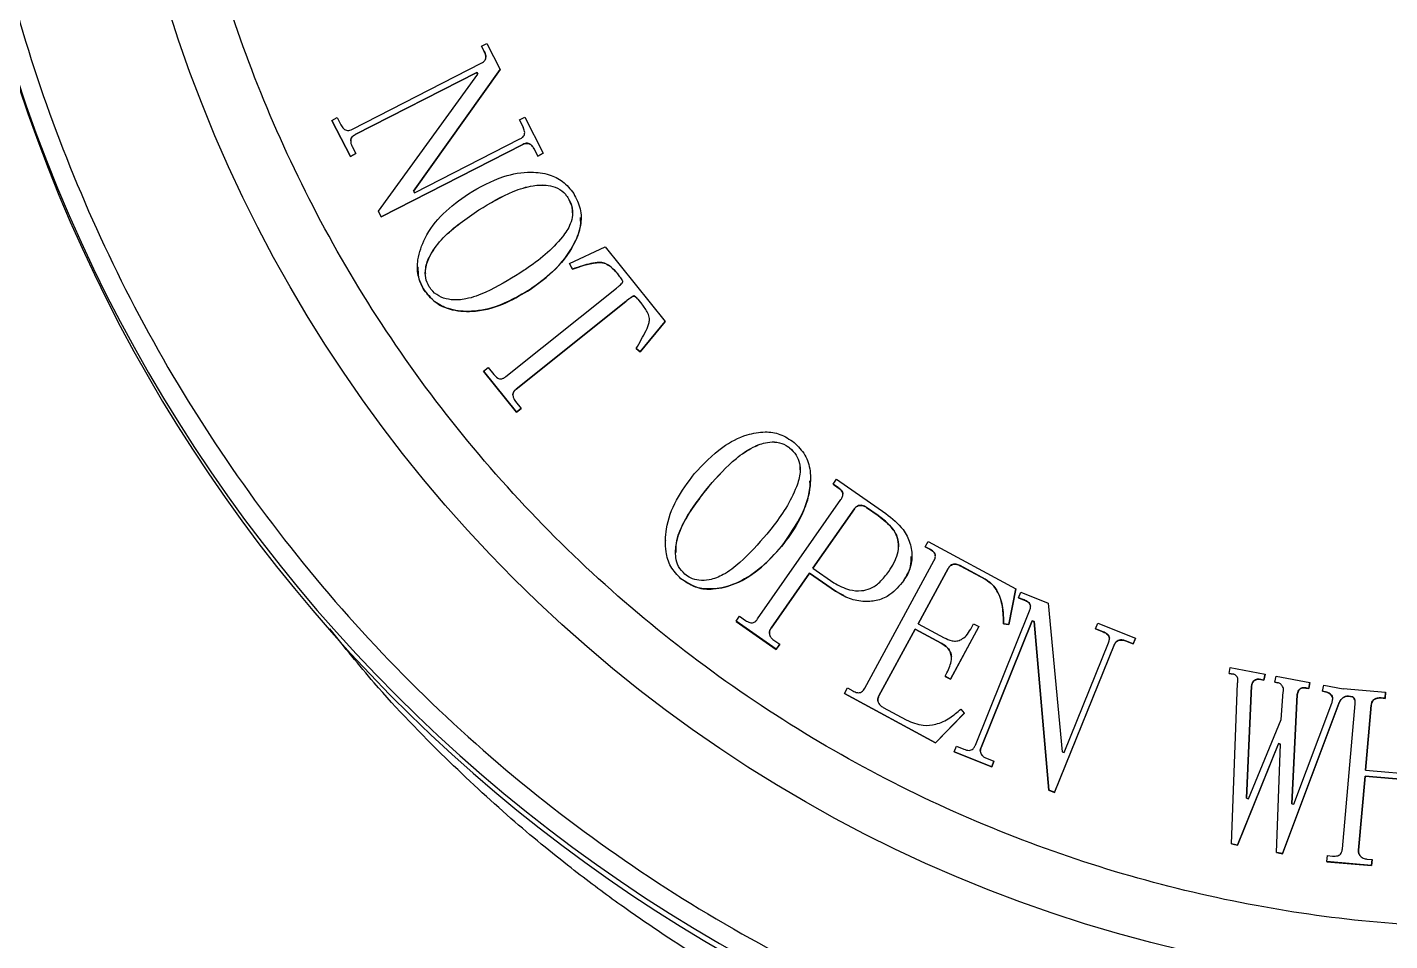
# Model space of a CAD drawing. Header units: millimetres. Extents: x 2016 to 4452, y 736 to 2459.
# Drawn here: x 3572.5 to 3642.4, y 2154.4 to 2201.3 of the extents above; entities that cross this region are included whole.
import ezdxf

# ---------------------------------------------------------------- set-up
doc = ezdxf.new("R2010")
doc.units = ezdxf.units.MM

msp = doc.modelspace()

# ---------------------------------------------------------------- linework, layer by layer
at = {"color": 7, "linetype": 'Continuous', "lineweight": 25}
for p, q in [((3595.786, 2200.286), (3596.063, 2200.428)), ((3596.063, 2200.428), (3596.749, 2199.088)), ((3595.928, 2200.008), (3595.786, 2200.286)), ((3595.786, 2200.286), (3595.786, 2200.284)), ((3595.786, 2200.284), (3595.928, 2200.006)), ((3595.928, 2200.008), (3595.928, 2200.006)), ((3589.159, 2196.021), (3595.77, 2199.404)), ((3596.749, 2199.088), (3592.301, 2192.844)), ((3592.302, 2192.843), (3596.749, 2199.085)), ((3596.749, 2199.088), (3596.749, 2199.085)), ((3595.543, 2198.937), (3589.302, 2195.743)), ((3589.302, 2195.741), (3595.543, 2198.935)), ((3590.5, 2191.806), (3595.591, 2198.845)), ((3595.591, 2198.845), (3595.543, 2198.937)), ((3595.543, 2198.937), (3595.543, 2198.935)), ((3595.543, 2198.935), (3595.59, 2198.844)), ((3588.111, 2196.475), (3588.388, 2196.618)), ((3589.057, 2194.626), (3588.111, 2196.475)), ((3588.111, 2196.475), (3588.111, 2196.473)), ((3588.111, 2196.473), (3589.057, 2194.624)), ((3588.388, 2196.618), (3588.577, 2196.248)), ((3597.726, 2196.495), (3598.003, 2196.637)), ((3597.914, 2196.125), (3597.726, 2196.495)), ((3597.726, 2196.495), (3597.726, 2196.493)), ((3597.726, 2196.493), (3597.914, 2196.123)), ((3598.003, 2196.637), (3598.949, 2194.788)), ((3589.302, 2195.743), (3589.302, 2195.741)), ((3592.349, 2192.752), (3597.758, 2195.52)), ((3597.914, 2196.125), (3597.914, 2196.123)), ((3589.334, 2194.769), (3589.057, 2194.626)), ((3589.057, 2194.624), (3589.334, 2194.767)), ((3589.145, 2195.139), (3589.334, 2194.769)), ((3589.334, 2194.769), (3589.334, 2194.767)), ((3597.901, 2195.243), (3590.642, 2191.529)), ((3590.642, 2191.526), (3597.901, 2195.24)), ((3597.901, 2195.243), (3597.901, 2195.24)), ((3598.671, 2194.645), (3598.483, 2195.015)), ((3598.483, 2195.015), (3598.483, 2195.013)), ((3598.483, 2195.013), (3598.671, 2194.643)), ((3598.949, 2194.788), (3598.671, 2194.645)), ((3598.671, 2194.643), (3598.949, 2194.786)), ((3598.949, 2194.788), (3598.949, 2194.786)), ((3589.057, 2194.626), (3589.057, 2194.624)), ((3598.671, 2194.645), (3598.671, 2194.643)), ((3592.301, 2192.844), (3592.349, 2192.752)), ((3590.642, 2191.529), (3590.5, 2191.806)), ((3590.5, 2191.806), (3590.5, 2191.804)), ((3590.5, 2191.804), (3590.642, 2191.526)), ((3590.642, 2191.529), (3590.642, 2191.526)), ((3600.893, 2191.49), (3600.893, 2191.493)), ((3600.298, 2189.12), (3602.126, 2189.987)), ((3602.126, 2189.987), (3605.204, 2186.144)), ((3592.5, 2188.948), (3592.5, 2188.946)), ((3600.452, 2188.845), (3600.298, 2189.12)), ((3600.298, 2189.12), (3600.298, 2189.118)), ((3600.298, 2189.118), (3600.452, 2188.843)), ((3600.452, 2188.845), (3600.452, 2188.843)), ((3602.815, 2188.546), (3602.815, 2188.544)), ((3597.038, 2183.322), (3602.702, 2187.859)), ((3603.181, 2187.179), (3597.558, 2182.675)), ((3597.558, 2182.673), (3603.181, 2187.177)), ((3603.181, 2187.179), (3603.181, 2187.177)), ((3604.014, 2187.05), (3604.014, 2187.048)), ((3605.204, 2186.144), (3603.927, 2184.59)), ((3603.927, 2184.588), (3605.204, 2186.142)), ((3605.204, 2186.144), (3605.204, 2186.142)), ((3603.927, 2184.59), (3603.725, 2184.759)), ((3603.725, 2184.759), (3603.725, 2184.757)), ((3603.725, 2184.757), (3603.927, 2184.588)), ((3603.927, 2184.59), (3603.927, 2184.588)), ((3595.888, 2183.596), (3596.131, 2183.79)), ((3597.574, 2181.492), (3595.888, 2183.596)), ((3595.888, 2183.596), (3595.888, 2183.594)), ((3595.888, 2183.594), (3597.574, 2181.49)), ((3596.131, 2183.79), (3596.424, 2183.426)), ((3597.558, 2182.675), (3597.558, 2182.673)), ((3597.525, 2182.051), (3597.816, 2181.687)), ((3597.816, 2181.687), (3597.574, 2181.492)), ((3597.574, 2181.49), (3597.816, 2181.685)), ((3597.574, 2181.492), (3597.574, 2181.49)), ((3597.816, 2181.687), (3597.816, 2181.685)), ((3613.822, 2177.803), (3614.001, 2178.061)), ((3614.001, 2178.061), (3616.53, 2176.296)), ((3612.659, 2177.969), (3612.659, 2177.971)), ((3614.078, 2177.623), (3613.822, 2177.803)), ((3613.822, 2177.803), (3613.822, 2177.8)), ((3613.822, 2177.8), (3614.078, 2177.621)), ((3614.078, 2177.623), (3614.078, 2177.621)), ((3609.952, 2170.883), (3614.227, 2177.011)), ((3616.136, 2176.188), (3615.536, 2176.606)), ((3615.536, 2176.604), (3615.536, 2176.606)), ((3615.536, 2176.604), (3616.136, 2176.186)), ((3614.912, 2176.533), (3612.789, 2173.491)), ((3612.79, 2173.491), (3614.912, 2176.531)), ((3614.912, 2176.531), (3614.912, 2176.533)), ((3616.136, 2176.186), (3616.136, 2176.188)), ((3605.218, 2174.92), (3605.218, 2174.917)), ((3618.553, 2174.588), (3618.703, 2174.861)), ((3618.782, 2174.462), (3618.553, 2174.588)), ((3618.553, 2174.588), (3618.553, 2174.585)), ((3618.553, 2174.585), (3618.782, 2174.46)), ((3618.703, 2174.861), (3623.188, 2172.426)), ((3615.444, 2167.331), (3618.996, 2173.873)), ((3617.862, 2174.093), (3617.862, 2174.095)), ((3618.782, 2174.462), (3618.782, 2174.46)), ((3612.61, 2173.233), (3610.638, 2170.405)), ((3610.638, 2170.403), (3612.61, 2173.231)), ((3613.938, 2172.307), (3612.61, 2173.233)), ((3612.61, 2173.233), (3612.61, 2173.231)), ((3612.61, 2173.231), (3613.938, 2172.305)), ((3612.789, 2173.491), (3613.861, 2172.744)), ((3619.728, 2173.476), (3618.189, 2170.638)), ((3618.19, 2170.638), (3619.728, 2173.474)), ((3619.728, 2173.476), (3619.728, 2173.474)), ((3621.618, 2172.923), (3620.337, 2173.619)), ((3620.337, 2173.619), (3620.337, 2173.616)), ((3620.337, 2173.616), (3621.618, 2172.921)), ((3621.618, 2172.923), (3621.618, 2172.921)), ((3623.188, 2172.426), (3622.845, 2170.598)), ((3622.845, 2170.596), (3623.188, 2172.424)), ((3623.188, 2172.426), (3623.188, 2172.424)), ((3613.938, 2172.307), (3613.938, 2172.305)), ((3613.938, 2172.305), (3614.358, 2172.105)), ((3623.338, 2171.975), (3623.456, 2172.264)), ((3623.627, 2171.857), (3623.338, 2171.975)), ((3623.338, 2171.975), (3623.338, 2171.973)), ((3623.338, 2171.973), (3623.627, 2171.855)), ((3623.456, 2172.264), (3624.852, 2171.699)), ((3623.627, 2171.857), (3623.627, 2171.855)), ((3624.852, 2171.699), (3625.577, 2164.067)), ((3608.846, 2170.762), (3609.027, 2171.02)), ((3609.027, 2171.02), (3609.326, 2170.81)), ((3621.123, 2164.41), (3623.905, 2171.297)), ((3610.904, 2169.325), (3608.846, 2170.762)), ((3608.846, 2170.762), (3608.846, 2170.76)), ((3608.846, 2170.76), (3610.904, 2169.323)), ((3610.638, 2170.405), (3610.638, 2170.403)), ((3618.039, 2170.365), (3616.176, 2166.934)), ((3616.176, 2166.932), (3618.039, 2170.363)), ((3619.364, 2169.644), (3618.039, 2170.365)), ((3618.039, 2170.365), (3618.039, 2170.363)), ((3618.039, 2170.363), (3619.364, 2169.642)), ((3618.189, 2170.638), (3619.514, 2169.918)), ((3621.304, 2170.488), (3619.838, 2167.789)), ((3619.838, 2167.787), (3621.304, 2170.486)), ((3620.88, 2170.361), (3621.03, 2170.637)), ((3621.03, 2170.637), (3621.304, 2170.488)), ((3621.304, 2170.488), (3621.304, 2170.486)), ((3624.038, 2170.794), (3621.412, 2164.293)), ((3621.412, 2164.29), (3624.038, 2170.792)), ((3622.845, 2170.598), (3622.566, 2170.631)), ((3622.566, 2170.631), (3622.566, 2170.629)), ((3622.566, 2170.629), (3622.845, 2170.596)), ((3622.845, 2170.598), (3622.845, 2170.596)), ((3624.134, 2170.755), (3624.038, 2170.794)), ((3624.038, 2170.794), (3624.038, 2170.792)), ((3624.038, 2170.792), (3624.134, 2170.753)), ((3624.895, 2162.102), (3624.134, 2170.755)), ((3624.134, 2170.755), (3624.134, 2170.753)), ((3624.134, 2170.753), (3624.895, 2162.1)), ((3627.287, 2170.378), (3627.405, 2170.667)), ((3627.673, 2170.224), (3627.287, 2170.378)), ((3627.287, 2170.378), (3627.287, 2170.376)), ((3627.287, 2170.376), (3627.673, 2170.222)), ((3627.405, 2170.667), (3629.331, 2169.889)), ((3610.784, 2169.793), (3611.085, 2169.583)), ((3619.364, 2169.644), (3619.364, 2169.642)), ((3625.673, 2164.029), (3627.95, 2169.663)), ((3627.673, 2170.224), (3627.673, 2170.222)), ((3629.214, 2169.6), (3628.828, 2169.756)), ((3628.828, 2169.756), (3628.828, 2169.754)), ((3628.828, 2169.754), (3629.214, 2169.598)), ((3629.331, 2169.889), (3629.214, 2169.6)), ((3629.214, 2169.598), (3629.331, 2169.886)), ((3629.214, 2169.6), (3629.214, 2169.598)), ((3629.331, 2169.889), (3629.331, 2169.886)), ((3611.085, 2169.583), (3610.904, 2169.325)), ((3610.904, 2169.323), (3611.085, 2169.581)), ((3610.904, 2169.325), (3610.904, 2169.323)), ((3611.085, 2169.583), (3611.085, 2169.581)), ((3628.239, 2169.546), (3625.184, 2161.985)), ((3625.184, 2161.983), (3628.239, 2169.544)), ((3628.239, 2169.546), (3628.239, 2169.544)), ((3634.138, 2168.09), (3634.197, 2168.396)), ((3634.197, 2168.396), (3635.985, 2168.055)), ((3619.564, 2167.938), (3619.665, 2168.121)), ((3619.838, 2167.789), (3619.564, 2167.938)), ((3619.564, 2167.938), (3619.564, 2167.936)), ((3619.564, 2167.936), (3619.838, 2167.787)), ((3619.838, 2167.789), (3619.838, 2167.787)), ((3634.342, 2168.051), (3634.138, 2168.09)), ((3634.138, 2168.09), (3634.138, 2168.088)), ((3634.138, 2168.088), (3634.342, 2168.049)), ((3634.267, 2159.334), (3634.571, 2167.583)), ((3634.342, 2168.051), (3634.342, 2168.049)), ((3635.925, 2167.749), (3635.771, 2167.778)), ((3635.771, 2167.778), (3635.771, 2167.776)), ((3635.771, 2167.776), (3635.925, 2167.747)), ((3635.985, 2168.055), (3635.925, 2167.749)), ((3635.925, 2167.747), (3635.985, 2168.053)), ((3635.925, 2167.749), (3635.925, 2167.747)), ((3635.985, 2168.055), (3635.985, 2168.053)), ((3636.486, 2167.641), (3636.546, 2167.947)), ((3636.64, 2167.612), (3636.486, 2167.641)), ((3636.486, 2167.641), (3636.486, 2167.639)), ((3636.486, 2167.639), (3636.64, 2167.61)), ((3636.546, 2167.947), (3638.281, 2167.616)), ((3636.64, 2167.612), (3636.64, 2167.61)), ((3638.281, 2167.616), (3638.222, 2167.31)), ((3638.222, 2167.307), (3638.281, 2167.614)), ((3638.281, 2167.616), (3638.281, 2167.614)), ((3614.41, 2167.063), (3614.558, 2167.339)), ((3619.077, 2164.528), (3614.41, 2167.063)), ((3614.41, 2167.063), (3614.41, 2167.061)), ((3614.41, 2167.061), (3619.077, 2164.526)), ((3614.558, 2167.339), (3614.833, 2167.188)), ((3616.176, 2166.934), (3616.176, 2166.932)), ((3635.286, 2167.448), (3635.032, 2161.677)), ((3635.032, 2161.677), (3635.286, 2167.446)), ((3635.286, 2167.448), (3635.286, 2167.446)), ((3636.81, 2165.728), (3636.919, 2167.136)), ((3637.634, 2166.999), (3637.359, 2161.39)), ((3637.359, 2161.39), (3637.634, 2166.997)), ((3637.634, 2166.999), (3637.634, 2166.997)), ((3638.222, 2167.31), (3638.069, 2167.34)), ((3638.069, 2167.34), (3638.069, 2167.338)), ((3638.069, 2167.338), (3638.222, 2167.307)), ((3638.222, 2167.31), (3638.222, 2167.307)), ((3638.936, 2167.175), (3638.996, 2167.481)), ((3639.09, 2167.144), (3638.936, 2167.175)), ((3638.936, 2167.175), (3638.936, 2167.173)), ((3638.936, 2167.173), (3639.09, 2167.142)), ((3638.996, 2167.481), (3639.982, 2167.293)), ((3639.09, 2167.144), (3639.09, 2167.142)), ((3639.982, 2167.293), (3639.984, 2167.313)), ((3639.984, 2167.313), (3642.168, 2167.123)), ((3640.468, 2166.882), (3640.264, 2166.92)), ((3640.264, 2166.92), (3640.264, 2166.918)), ((3640.264, 2166.918), (3640.468, 2166.88)), ((3640.47, 2166.893), (3640.468, 2166.882)), ((3640.468, 2166.88), (3640.47, 2166.891)), ((3640.468, 2166.88), (3640.468, 2166.882)), ((3640.47, 2166.893), (3640.47, 2166.891)), ((3642.141, 2166.811), (3641.933, 2166.828)), ((3641.933, 2166.828), (3641.933, 2166.826)), ((3641.933, 2166.826), (3642.141, 2166.808)), ((3642.168, 2167.123), (3642.141, 2166.811)), ((3642.141, 2166.808), (3642.168, 2167.12)), ((3642.141, 2166.811), (3642.141, 2166.808)), ((3642.168, 2167.123), (3642.168, 2167.12)), ((3616.388, 2166.345), (3617.578, 2165.697)), ((3620.368, 2166.256), (3620.547, 2166.04)), ((3639.768, 2166.539), (3636.871, 2158.837)), ((3636.871, 2158.835), (3639.768, 2166.537)), ((3637.461, 2161.371), (3639.402, 2166.556)), ((3639.768, 2166.539), (3639.768, 2166.537)), ((3639.947, 2159.088), (3640.596, 2166.525)), ((3641.429, 2166.454), (3641.138, 2163.125)), ((3641.138, 2163.125), (3641.429, 2166.452)), ((3641.429, 2166.454), (3641.429, 2166.452)), ((3620.547, 2166.04), (3619.077, 2164.528)), ((3619.077, 2164.526), (3620.547, 2166.038)), ((3620.547, 2166.04), (3620.547, 2166.038)), ((3635.134, 2161.658), (3636.81, 2165.728)), ((3619.077, 2164.528), (3619.077, 2164.526)), ((3620.031, 2164.067), (3620.148, 2164.356)), ((3621.957, 2163.289), (3620.031, 2164.067)), ((3620.031, 2164.067), (3620.031, 2164.065)), ((3620.031, 2164.065), (3621.957, 2163.287)), ((3620.148, 2164.356), (3620.533, 2164.2)), ((3621.412, 2164.293), (3621.412, 2164.29)), ((3625.577, 2164.067), (3625.673, 2164.029)), ((3636.679, 2164.482), (3634.573, 2159.277)), ((3634.573, 2159.275), (3636.679, 2164.48)), ((3636.565, 2158.895), (3636.781, 2164.462)), ((3636.781, 2164.462), (3636.679, 2164.482)), ((3636.679, 2164.482), (3636.679, 2164.48)), ((3636.679, 2164.48), (3636.781, 2164.46)), ((3621.689, 2163.734), (3622.075, 2163.578)), ((3622.075, 2163.578), (3621.957, 2163.289)), ((3621.957, 2163.287), (3622.075, 2163.576)), ((3622.075, 2163.578), (3622.075, 2163.576)), ((3621.957, 2163.289), (3621.957, 2163.287)), ((3641.111, 2162.813), (3640.779, 2159.016)), ((3640.779, 2159.014), (3641.111, 2162.811)), ((3644.179, 2162.544), (3641.111, 2162.813)), ((3641.111, 2162.813), (3641.111, 2162.811)), ((3641.111, 2162.811), (3644.179, 2162.542)), ((3641.138, 2163.125), (3644.206, 2162.856)), ((3625.184, 2161.985), (3624.895, 2162.102)), ((3624.895, 2162.102), (3624.895, 2162.1)), ((3624.895, 2162.1), (3625.184, 2161.983)), ((3625.184, 2161.985), (3625.184, 2161.983)), ((3635.032, 2161.677), (3635.134, 2161.658)), ((3637.359, 2161.39), (3637.461, 2161.371)), ((3634.573, 2159.277), (3634.267, 2159.334)), ((3634.267, 2159.334), (3634.267, 2159.332)), ((3634.267, 2159.332), (3634.573, 2159.275)), ((3634.573, 2159.277), (3634.573, 2159.275)), ((3636.871, 2158.837), (3636.565, 2158.895)), ((3636.565, 2158.895), (3636.565, 2158.893)), ((3636.565, 2158.893), (3636.871, 2158.835)), ((3636.871, 2158.837), (3636.871, 2158.835)), ((3639.153, 2158.425), (3639.182, 2158.737)), ((3641.442, 2158.225), (3639.153, 2158.425)), ((3639.153, 2158.425), (3639.153, 2158.423)), ((3639.153, 2158.423), (3641.442, 2158.223)), ((3639.182, 2158.737), (3639.442, 2158.714)), ((3640.779, 2159.016), (3640.779, 2159.014)), ((3641.211, 2158.558), (3641.471, 2158.537)), ((3641.471, 2158.537), (3641.442, 2158.225)), ((3641.442, 2158.223), (3641.471, 2158.535)), ((3641.471, 2158.537), (3641.471, 2158.535)), ((3641.442, 2158.225), (3641.442, 2158.223))]:
    msp.add_line(p, q, dxfattribs=at)
msp.add_circle((3647.989, 2223.519), 71.5, dxfattribs=at)
for centre, start, end in [((3647.989, 2223.517), 190.30617, 259.69396), ((3648.067, 2223.145), 190.52799, 258.6349)]:
    msp.add_arc(centre, 80, start, end, dxfattribs=at)
for points, knots in [([(3716.49, 2223.525), (3716.435, 2221.436), (3716.325, 2217.258), (3715.415, 2210.92), (3713.929, 2204.567), (3711.755, 2198.201), (3708.924, 2191.978), (3705.41, 2185.955), (3701.256, 2180.264), (3696.513, 2175.002), (3691.251, 2170.259), (3685.56, 2166.105), (3679.537, 2162.591), (3673.314, 2159.76), (3666.948, 2157.588), (3660.596, 2156.093), (3654.257, 2155.216), (3647.99, 2154.931), (3641.722, 2155.216), (3635.384, 2156.093), (3629.031, 2157.588), (3622.665, 2159.759), (3616.442, 2162.591), (3610.42, 2166.105), (3604.728, 2170.259), (3599.466, 2175.002), (3594.723, 2180.264), (3590.569, 2185.955), (3587.055, 2191.978), (3584.224, 2198.201), (3582.05, 2204.567), (3580.564, 2210.919), (3579.654, 2217.258), (3579.544, 2221.436), (3579.49, 2223.525)], [0, 0, 0, 0, 0.029124, 0.058248, 0.08912, 0.119994, 0.151902, 0.184313, 0.217069, 0.25, 0.282931, 0.315687, 0.348098, 0.380006, 0.410878, 0.441752, 0.470875, 0.5, 0.529123, 0.558248, 0.58912, 0.619994, 0.651902, 0.684313, 0.717069, 0.75, 0.782931, 0.815687, 0.848098, 0.880006, 0.910878, 0.941752, 0.970875, 1, 1, 1, 1]), ([(3570.264, 2209.385), (3570.791, 2206.889), (3571.853, 2201.852), (3574.392, 2194.475), (3577.661, 2187.233), (3581.723, 2180.254), (3586.535, 2173.651), (3592.028, 2167.557), (3598.121, 2162.065), (3604.724, 2157.253), (3611.703, 2153.191), (3618.945, 2149.921), (3626.322, 2147.383), (3631.36, 2146.32), (3633.856, 2145.794)], [0, 0, 0, 0, 0.079959, 0.161371, 0.244142, 0.328893, 0.414217, 0.5, 0.585778, 0.671102, 0.755858, 0.838624, 0.920039, 1, 1, 1, 1]), ([(3595.77, 2199.404), (3595.82, 2199.433), (3595.902, 2199.48), (3595.985, 2199.583), (3596.017, 2199.686), (3596.008, 2199.835), (3595.961, 2199.937), (3595.928, 2200.008)], [0, 0, 0, 0, 0.239307, 0.388341, 0.538232, 0.677649, 1, 1, 1, 1]), ([(3595.928, 2200.006), (3595.964, 2199.935), (3596.01, 2199.843), (3596.009, 2199.742), (3596.009, 2199.72)], [0, 0, 0, 0, 0.77993, 1, 1, 1, 1]), ([(3588.577, 2196.248), (3588.619, 2196.175), (3588.678, 2196.07), (3588.804, 2195.974), (3588.918, 2195.95), (3589.041, 2195.967), (3589.12, 2196.003), (3589.159, 2196.021)], [0, 0, 0, 0, 0.3461, 0.493467, 0.642693, 0.820568, 1, 1, 1, 1]), ([(3589.302, 2195.743), (3589.255, 2195.715), (3589.176, 2195.667), (3589.099, 2195.559), (3589.067, 2195.431), (3589.079, 2195.284), (3589.124, 2195.187), (3589.145, 2195.139)], [0, 0, 0, 0, 0.227355, 0.388209, 0.549679, 0.776891, 1, 1, 1, 1]), ([(3589.079, 2195.426), (3589.079, 2195.445), (3589.079, 2195.506), (3589.123, 2195.597), (3589.202, 2195.684), (3589.268, 2195.722), (3589.302, 2195.741)], [0, 0, 0, 0, 0.137853, 0.446763, 0.713681, 1, 1, 1, 1]), ([(3597.758, 2195.52), (3597.808, 2195.549), (3597.89, 2195.597), (3597.973, 2195.7), (3598.005, 2195.803), (3597.996, 2195.952), (3597.948, 2196.054), (3597.914, 2196.125)], [0, 0, 0, 0, 0.239079, 0.388006, 0.537788, 0.677074, 1, 1, 1, 1]), ([(3598.483, 2195.015), (3598.449, 2195.073), (3598.39, 2195.174), (3598.261, 2195.263), (3598.141, 2195.303), (3598.018, 2195.294), (3597.942, 2195.261), (3597.901, 2195.243)], [0, 0, 0, 0, 0.282446, 0.488833, 0.649378, 0.810868, 1, 1, 1, 1]), ([(3597.901, 2195.24), (3597.953, 2195.263), (3598.04, 2195.3), (3598.182, 2195.294), (3598.301, 2195.239), (3598.409, 2195.142), (3598.457, 2195.058), (3598.483, 2195.013)], [0, 0, 0, 0, 0.238616, 0.394312, 0.588667, 0.784076, 1, 1, 1, 1]), ([(3595.114, 2192.708), (3595.699, 2193.045), (3596.7, 2193.621), (3598.169, 2193.869), (3599.215, 2193.744), (3600.004, 2193.368), (3600.338, 2192.942), (3600.513, 2192.719)], [0, 0, 0, 0, 0.336368, 0.574645, 0.731944, 0.859761, 1, 1, 1, 1]), ([(3592.844, 2187.759), (3592.72, 2188.006), (3592.475, 2188.492), (3592.498, 2189.448), (3592.886, 2190.572), (3593.788, 2191.763), (3594.663, 2192.387), (3595.114, 2192.708)], [0, 0, 0, 0, 0.136424, 0.268155, 0.464575, 0.724005, 1, 1, 1, 1]), ([(3595.651, 2191.876), (3596.224, 2192.225), (3597.1, 2192.758), (3598.33, 2193.142), (3599.119, 2193.18), (3599.699, 2193.019), (3600.033, 2192.769), (3600.169, 2192.576), (3600.207, 2192.521)], [0, 0, 0, 0, 0.397528, 0.607391, 0.759995, 0.859904, 0.960457, 1, 1, 1, 1]), ([(3595.651, 2191.874), (3596.224, 2192.223), (3597.1, 2192.756), (3598.33, 2193.14), (3599.119, 2193.178), (3599.699, 2193.017), (3600.033, 2192.767), (3600.169, 2192.573), (3600.207, 2192.519)], [0, 0, 0, 0, 0.397528, 0.607391, 0.759995, 0.859904, 0.960457, 1, 1, 1, 1]), ([(3600.513, 2192.719), (3600.647, 2192.464), (3600.915, 2191.95), (3600.902, 2190.999), (3600.447, 2189.853), (3599.559, 2188.708), (3598.683, 2188.082), (3598.288, 2187.8)], [0, 0, 0, 0, 0.143045, 0.287405, 0.460414, 0.756528, 1, 1, 1, 1]), ([(3600.207, 2192.521), (3600.287, 2192.372), (3600.441, 2192.087), (3600.476, 2191.602), (3600.33, 2191.047), (3599.616, 2189.994), (3598.648, 2189.221), (3597.848, 2188.696), (3597.751, 2188.632)], [0, 0, 0, 0, 0.099186, 0.189605, 0.279846, 0.434014, 0.930829, 1, 1, 1, 1]), ([(3600.207, 2192.519), (3600.292, 2192.37), (3600.433, 2192.125), (3600.438, 2191.845), (3600.44, 2191.734)], [0, 0, 0, 0, 0.606286, 1, 1, 1, 1]), ([(3593.106, 2187.929), (3593.03, 2188.082), (3592.883, 2188.38), (3592.907, 2188.959), (3593.178, 2189.686), (3594.05, 2190.79), (3595.006, 2191.438), (3595.651, 2191.876)], [0, 0, 0, 0, 0.098651, 0.191047, 0.328598, 0.547094, 1, 1, 1, 1]), ([(3592.922, 2188.61), (3592.919, 2188.698), (3592.907, 2189.022), (3593.192, 2189.685), (3594.04, 2190.787), (3595.002, 2191.436), (3595.651, 2191.874)], [0, 0, 0, 0, 0.0593403, 0.219286, 0.4733555, 1, 1, 1, 1]), ([(3598.288, 2187.797), (3598.834, 2188.201), (3599.778, 2188.898), (3600.568, 2190.133), (3600.899, 2190.986), (3600.869, 2191.385), (3600.861, 2191.489)], [0, 0, 0, 0, 0.431051, 0.744676, 0.93349, 1, 1, 1, 1]), ([(3600.452, 2188.843), (3600.854, 2188.979), (3601.355, 2189.148), (3601.999, 2189.194), (3602.358, 2189.03), (3602.614, 2188.787), (3602.77, 2188.599), (3602.815, 2188.544)], [0, 0, 0, 0, 0.483147, 0.601641, 0.722029, 0.918813, 1, 1, 1, 1]), ([(3602.815, 2188.546), (3602.677, 2188.707), (3602.469, 2188.947), (3602.113, 2189.16), (3601.62, 2189.208), (3601.072, 2189.042), (3600.623, 2188.899), (3600.452, 2188.845)], [0, 0, 0, 0, 0.240793, 0.359777, 0.461711, 0.794413, 1, 1, 1, 1]), ([(3592.526, 2188.947), (3592.524, 2188.772), (3592.519, 2188.349), (3592.724, 2187.975), (3592.844, 2187.757)], [0, 0, 0, 0, 0.415343, 1, 1, 1, 1]), ([(3597.751, 2188.632), (3597.181, 2188.282), (3596.307, 2187.744), (3595.1, 2187.29), (3594.304, 2187.231), (3593.707, 2187.371), (3593.321, 2187.628), (3593.162, 2187.851), (3593.106, 2187.929)], [0, 0, 0, 0, 0.386956, 0.593793, 0.740338, 0.842099, 0.944778, 1, 1, 1, 1]), ([(3602.702, 2187.859), (3602.74, 2187.89), (3602.842, 2187.972), (3602.952, 2188.069), (3603.017, 2188.151), (3603.032, 2188.178), (3603.035, 2188.206), (3603.017, 2188.266), (3602.941, 2188.381), (3602.865, 2188.481), (3602.815, 2188.546)], [0, 0, 0, 0, 0.166709, 0.438609, 0.487323, 0.517206, 0.541802, 0.578816, 0.723084, 1, 1, 1, 1]), ([(3598.288, 2187.8), (3597.705, 2187.46), (3596.713, 2186.883), (3595.229, 2186.61), (3594.158, 2186.742), (3593.349, 2187.123), (3593.015, 2187.544), (3592.844, 2187.759)], [0, 0, 0, 0, 0.333528, 0.567546, 0.735799, 0.864912, 1, 1, 1, 1]), ([(3592.844, 2187.757), (3593.048, 2187.509), (3593.433, 2187.041), (3594.39, 2186.677), (3595.636, 2186.623), (3597.019, 2187.036), (3597.892, 2187.56), (3598.288, 2187.797)], [0, 0, 0, 0, 0.157106, 0.296667, 0.493589, 0.770105, 1, 1, 1, 1]), ([(3604.014, 2187.05), (3603.985, 2187.085), (3603.899, 2187.191), (3603.781, 2187.329), (3603.679, 2187.434), (3603.624, 2187.462), (3603.594, 2187.463), (3603.519, 2187.429), (3603.379, 2187.334), (3603.256, 2187.238), (3603.181, 2187.179)], [0, 0, 0, 0, 0.124093, 0.372351, 0.496838, 0.517541, 0.538485, 0.574939, 0.740211, 1, 1, 1, 1]), ([(3603.181, 2187.177), (3603.217, 2187.205), (3603.289, 2187.261), (3603.386, 2187.335), (3603.466, 2187.391), (3603.523, 2187.427), (3603.565, 2187.448), (3603.596, 2187.46), (3603.621, 2187.46), (3603.667, 2187.441), (3603.804, 2187.303), (3603.92, 2187.161), (3604.014, 2187.048)], [0, 0, 0, 0, 0.124075, 0.248161, 0.332872, 0.391478, 0.431352, 0.46131, 0.47999, 0.498634, 0.596811, 1, 1, 1, 1]), ([(3603.725, 2184.759), (3603.899, 2185.067), (3604.143, 2185.5), (3604.386, 2186.017), (3604.414, 2186.331), (3604.295, 2186.671), (3604.124, 2186.901), (3604.014, 2187.05)], [0, 0, 0, 0, 0.417225, 0.587015, 0.664813, 0.781934, 1, 1, 1, 1]), ([(3596.424, 2183.426), (3596.481, 2183.359), (3596.563, 2183.265), (3596.714, 2183.202), (3596.839, 2183.21), (3596.949, 2183.254), (3597.014, 2183.303), (3597.038, 2183.322)], [0, 0, 0, 0, 0.362826, 0.512382, 0.662913, 0.871019, 1, 1, 1, 1]), ([(3597.558, 2182.675), (3597.511, 2182.631), (3597.436, 2182.561), (3597.393, 2182.424), (3597.397, 2182.291), (3597.445, 2182.162), (3597.502, 2182.084), (3597.525, 2182.051)], [0, 0, 0, 0, 0.266956, 0.429529, 0.591357, 0.826533, 1, 1, 1, 1]), ([(3597.399, 2182.372), (3597.398, 2182.381), (3597.393, 2182.429), (3597.42, 2182.512), (3597.48, 2182.605), (3597.532, 2182.65), (3597.558, 2182.673)], [0, 0, 0, 0, 0.0701, 0.409533, 0.711576, 1, 1, 1, 1]), ([(3606.699, 2178.323), (3607.157, 2178.819), (3607.934, 2179.662), (3609.252, 2180.335), (3610.279, 2180.527), (3611.142, 2180.406), (3611.589, 2180.101), (3611.823, 2179.941)], [0, 0, 0, 0, 0.337884, 0.573603, 0.730566, 0.85906, 1, 1, 1, 1]), ([(3607.458, 2177.693), (3607.901, 2178.197), (3608.571, 2178.96), (3609.622, 2179.69), (3610.351, 2179.962), (3610.946, 2179.985), (3611.343, 2179.852), (3611.533, 2179.706), (3611.592, 2179.661)], [0, 0, 0, 0, 0.39949, 0.604579, 0.758371, 0.856867, 0.955984, 1, 1, 1, 1]), ([(3607.458, 2177.691), (3607.901, 2178.195), (3608.571, 2178.958), (3609.622, 2179.687), (3610.351, 2179.96), (3610.946, 2179.982), (3611.343, 2179.85), (3611.533, 2179.704), (3611.592, 2179.659)], [0, 0, 0, 0, 0.39949, 0.604579, 0.758371, 0.856867, 0.955984, 1, 1, 1, 1]), ([(3611.592, 2179.661), (3611.714, 2179.544), (3611.945, 2179.32), (3612.121, 2178.87), (3612.148, 2178.305), (3611.799, 2177.119), (3611.111, 2176.093), (3610.51, 2175.349), (3610.417, 2175.235)], [0, 0, 0, 0, 0.099608, 0.189208, 0.278687, 0.431625, 0.91232, 1, 1, 1, 1]), ([(3611.823, 2179.941), (3612.025, 2179.739), (3612.43, 2179.335), (3612.701, 2178.441), (3612.619, 2177.228), (3612.127, 2175.867), (3611.475, 2175.002), (3611.176, 2174.605)], [0, 0, 0, 0, 0.141994, 0.285364, 0.454307, 0.749816, 1, 1, 1, 1]), ([(3611.592, 2179.659), (3611.713, 2179.541), (3611.942, 2179.317), (3612.115, 2178.908), (3612.116, 2178.646), (3612.116, 2178.536)], [0, 0, 0, 0, 0.391858, 0.744344, 1, 1, 1, 1]), ([(3606.017, 2172.946), (3605.825, 2173.145), (3605.446, 2173.535), (3605.187, 2174.456), (3605.222, 2175.643), (3605.727, 2177.041), (3606.37, 2177.889), (3606.699, 2178.323)], [0, 0, 0, 0, 0.136914, 0.269244, 0.466964, 0.727179, 1, 1, 1, 1]), ([(3606.215, 2173.185), (3606.097, 2173.309), (3605.866, 2173.549), (3605.716, 2174.119), (3605.765, 2174.909), (3606.279, 2176.209), (3606.987, 2177.1), (3607.458, 2177.693)], [0, 0, 0, 0, 0.0990027, 0.1927602, 0.3351777, 0.5578285, 1, 1, 1, 1]), ([(3605.768, 2174.291), (3605.768, 2174.449), (3605.766, 2174.989), (3606.301, 2176.206), (3606.996, 2177.098), (3607.458, 2177.691)], [0, 0, 0, 0, 0.121806, 0.415916, 1, 1, 1, 1]), ([(3611.176, 2174.603), (3611.563, 2175.15), (3612.232, 2176.097), (3612.659, 2177.317), (3612.637, 2177.888), (3612.634, 2177.969)], [0, 0, 0, 0, 0.540379, 0.935169, 1, 1, 1, 1]), ([(3614.227, 2177.011), (3614.258, 2177.061), (3614.307, 2177.142), (3614.33, 2177.273), (3614.309, 2177.387), (3614.225, 2177.514), (3614.135, 2177.581), (3614.078, 2177.623)], [0, 0, 0, 0, 0.242147, 0.388856, 0.536837, 0.710317, 1, 1, 1, 1]), ([(3614.078, 2177.621), (3614.149, 2177.567), (3614.249, 2177.49), (3614.319, 2177.356), (3614.319, 2177.3), (3614.319, 2177.28)], [0, 0, 0, 0, 0.613941, 0.8617155, 1, 1, 1, 1]), ([(3615.536, 2176.606), (3615.467, 2176.647), (3615.359, 2176.71), (3615.19, 2176.721), (3615.066, 2176.687), (3614.976, 2176.614), (3614.932, 2176.558), (3614.912, 2176.533)], [0, 0, 0, 0, 0.336259, 0.518412, 0.701425, 0.865829, 1, 1, 1, 1]), ([(3614.912, 2176.531), (3614.948, 2176.575), (3615.006, 2176.649), (3615.128, 2176.706), (3615.245, 2176.719), (3615.389, 2176.693), (3615.481, 2176.638), (3615.536, 2176.604)], [0, 0, 0, 0, 0.234766, 0.393258, 0.551032, 0.728919, 1, 1, 1, 1]), ([(3616.685, 2173.322), (3616.864, 2173.613), (3617.13, 2174.045), (3617.209, 2174.722), (3617.072, 2175.247), (3616.7, 2175.759), (3616.337, 2176.035), (3616.136, 2176.188)], [0, 0, 0, 0, 0.300507, 0.4469011, 0.5941839, 0.7750715, 1, 1, 1, 1]), ([(3616.136, 2176.186), (3616.403, 2175.978), (3616.801, 2175.667), (3617.146, 2175.075), (3617.168, 2174.743), (3617.179, 2174.579)], [0, 0, 0, 0, 0.505642, 0.75535, 1, 1, 1, 1]), ([(3616.53, 2176.296), (3616.851, 2176.043), (3617.376, 2175.628), (3617.805, 2174.792), (3617.907, 2174.019), (3617.75, 2173.347), (3617.532, 2172.995), (3617.446, 2172.856)], [0, 0, 0, 0, 0.303232, 0.495993, 0.689194, 0.877678, 1, 1, 1, 1]), ([(3610.417, 2175.235), (3609.978, 2174.73), (3609.306, 2173.959), (3608.291, 2173.168), (3607.551, 2172.876), (3606.966, 2172.837), (3606.529, 2172.957), (3606.312, 2173.115), (3606.215, 2173.185)], [0, 0, 0, 0, 0.388784, 0.594507, 0.742724, 0.84452, 0.93111, 1, 1, 1, 1]), ([(3611.176, 2174.605), (3610.721, 2174.107), (3609.953, 2173.266), (3608.624, 2172.565), (3607.57, 2172.374), (3606.685, 2172.492), (3606.243, 2172.792), (3606.017, 2172.946)], [0, 0, 0, 0, 0.335274, 0.565807, 0.736276, 0.864906, 1, 1, 1, 1]), ([(3606.216, 2172.837), (3606.416, 2172.709), (3606.856, 2172.427), (3607.788, 2172.385), (3608.961, 2172.681), (3610.164, 2173.474), (3610.848, 2174.237), (3611.176, 2174.603)], [0, 0, 0, 0, 0.121771, 0.267676, 0.467636, 0.745049, 1, 1, 1, 1]), ([(3617.446, 2172.854), (3617.593, 2173.091), (3617.833, 2173.476), (3617.826, 2173.923), (3617.824, 2174.095)], [0, 0, 0, 0, 0.616838, 1, 1, 1, 1]), ([(3618.996, 2173.873), (3619.023, 2173.927), (3619.065, 2174.012), (3619.07, 2174.144), (3619.037, 2174.255), (3618.941, 2174.371), (3618.843, 2174.427), (3618.782, 2174.462)], [0, 0, 0, 0, 0.244604, 0.390165, 0.536734, 0.711366, 1, 1, 1, 1]), ([(3618.782, 2174.46), (3618.855, 2174.417), (3618.96, 2174.356), (3619.051, 2174.227), (3619.059, 2174.158), (3619.063, 2174.125)], [0, 0, 0, 0, 0.550155, 0.788318, 1, 1, 1, 1]), ([(3613.861, 2172.744), (3614.12, 2172.601), (3614.561, 2172.358), (3615.228, 2172.304), (3615.776, 2172.432), (3616.272, 2172.783), (3616.537, 2173.13), (3616.685, 2173.322)], [0, 0, 0, 0, 0.269335, 0.456647, 0.599702, 0.778351, 1, 1, 1, 1]), ([(3620.337, 2173.619), (3620.273, 2173.648), (3620.167, 2173.697), (3620.012, 2173.697), (3619.896, 2173.664), (3619.799, 2173.589), (3619.754, 2173.517), (3619.728, 2173.476)], [0, 0, 0, 0, 0.2946797, 0.4891513, 0.6427246, 0.79668, 1, 1, 1, 1]), ([(3619.728, 2173.474), (3619.763, 2173.527), (3619.818, 2173.612), (3619.951, 2173.686), (3620.095, 2173.701), (3620.23, 2173.671), (3620.308, 2173.631), (3620.337, 2173.616)], [0, 0, 0, 0, 0.264438, 0.424852, 0.624763, 0.864134, 1, 1, 1, 1]), ([(3617.446, 2172.856), (3617.23, 2172.591), (3616.868, 2172.149), (3616.129, 2171.807), (3615.405, 2171.751), (3614.638, 2171.887), (3614.174, 2172.165), (3613.938, 2172.307)], [0, 0, 0, 0, 0.253557, 0.424716, 0.595645, 0.794239, 1, 1, 1, 1]), ([(3622.566, 2170.631), (3622.559, 2170.921), (3622.544, 2171.503), (3622.322, 2172.262), (3621.946, 2172.725), (3621.7, 2172.874), (3621.618, 2172.923)], [0, 0, 0, 0, 0.333446, 0.670522, 0.890051, 1, 1, 1, 1]), ([(3621.618, 2172.921), (3621.759, 2172.828), (3622.069, 2172.623), (3622.414, 2172.027), (3622.554, 2171.331), (3622.562, 2170.829), (3622.566, 2170.629)], [0, 0, 0, 0, 0.193125, 0.422079, 0.769445, 1, 1, 1, 1]), ([(3623.905, 2171.297), (3623.925, 2171.358), (3623.956, 2171.451), (3623.947, 2171.584), (3623.903, 2171.676), (3623.799, 2171.778), (3623.698, 2171.824), (3623.627, 2171.857)], [0, 0, 0, 0, 0.263647, 0.403144, 0.543417, 0.677144, 1, 1, 1, 1]), ([(3623.627, 2171.855), (3623.709, 2171.818), (3623.823, 2171.765), (3623.928, 2171.639), (3623.941, 2171.569), (3623.948, 2171.535)], [0, 0, 0, 0, 0.5591696, 0.7832763, 1, 1, 1, 1]), ([(3608.068, 2152.834), (3607.646, 2153.089), (3606.802, 2153.597), (3605.269, 2154.581), (3603.9, 2155.509), (3602.79, 2156.29), (3601.615, 2157.151), (3599.807, 2158.532), (3597.221, 2160.653), (3593.79, 2163.836), (3590.624, 2167.097), (3588.755, 2169.436), (3588.01, 2170.369)], [0, 0, 0, 0, 0.109984, 0.219759, 0.27493, 0.330421, 0.386353, 0.442844, 0.579253, 0.726129, 0.890731, 1, 1, 1, 1]), ([(3609.326, 2170.81), (3609.397, 2170.765), (3609.497, 2170.702), (3609.646, 2170.674), (3609.754, 2170.699), (3609.864, 2170.768), (3609.921, 2170.843), (3609.952, 2170.883)], [0, 0, 0, 0, 0.3451215, 0.47825, 0.6125433, 0.7923859, 1, 1, 1, 1]), ([(3610.554, 2170.138), (3610.553, 2170.145), (3610.543, 2170.196), (3610.571, 2170.293), (3610.616, 2170.367), (3610.638, 2170.403)], [0, 0, 0, 0, 0.072005, 0.554723, 1, 1, 1, 1]), ([(3610.638, 2170.405), (3610.609, 2170.356), (3610.561, 2170.273), (3610.544, 2170.138), (3610.583, 2170.006), (3610.664, 2169.884), (3610.748, 2169.82), (3610.784, 2169.793)], [0, 0, 0, 0, 0.2392653, 0.3980718, 0.5583573, 0.8110269, 1, 1, 1, 1]), ([(3619.514, 2169.918), (3619.648, 2169.856), (3619.855, 2169.759), (3620.171, 2169.738), (3620.428, 2169.828), (3620.685, 2170.035), (3620.809, 2170.243), (3620.88, 2170.361)], [0, 0, 0, 0, 0.265228, 0.413113, 0.562281, 0.751044, 1, 1, 1, 1]), ([(3619.665, 2168.121), (3619.766, 2168.34), (3619.906, 2168.643), (3619.887, 2169.07), (3619.766, 2169.334), (3619.573, 2169.521), (3619.425, 2169.608), (3619.364, 2169.644)], [0, 0, 0, 0, 0.4002553, 0.5540467, 0.7092134, 0.880119, 1, 1, 1, 1]), ([(3619.364, 2169.642), (3619.483, 2169.568), (3619.676, 2169.448), (3619.842, 2169.185), (3619.899, 2168.994), (3619.884, 2168.888), (3619.881, 2168.866)], [0, 0, 0, 0, 0.419661, 0.676448, 0.934087, 1, 1, 1, 1]), ([(3627.95, 2169.663), (3627.97, 2169.724), (3628.001, 2169.817), (3627.992, 2169.95), (3627.949, 2170.042), (3627.844, 2170.144), (3627.744, 2170.191), (3627.673, 2170.224)], [0, 0, 0, 0, 0.263647, 0.403144, 0.543417, 0.677144, 1, 1, 1, 1]), ([(3627.673, 2170.222), (3627.754, 2170.184), (3627.868, 2170.132), (3627.973, 2170.005), (3627.987, 2169.936), (3627.993, 2169.902)], [0, 0, 0, 0, 0.55917, 0.783276, 1, 1, 1, 1]), ([(3628.828, 2169.756), (3628.762, 2169.778), (3628.651, 2169.815), (3628.497, 2169.799), (3628.387, 2169.751), (3628.297, 2169.666), (3628.26, 2169.59), (3628.239, 2169.546)], [0, 0, 0, 0, 0.292493, 0.488495, 0.642099, 0.795375, 1, 1, 1, 1]), ([(3628.239, 2169.544), (3628.269, 2169.603), (3628.316, 2169.696), (3628.435, 2169.776), (3628.559, 2169.806), (3628.695, 2169.802), (3628.786, 2169.769), (3628.828, 2169.754)], [0, 0, 0, 0, 0.277567, 0.434289, 0.591034, 0.809151, 1, 1, 1, 1]), ([(3634.571, 2167.583), (3634.583, 2167.665), (3634.599, 2167.778), (3634.551, 2167.916), (3634.493, 2167.989), (3634.418, 2168.032), (3634.366, 2168.045), (3634.342, 2168.051)], [0, 0, 0, 0, 0.409045, 0.568709, 0.729731, 0.871998, 1, 1, 1, 1]), ([(3635.771, 2167.778), (3635.707, 2167.785), (3635.607, 2167.798), (3635.475, 2167.759), (3635.388, 2167.692), (3635.32, 2167.586), (3635.298, 2167.499), (3635.286, 2167.448)], [0, 0, 0, 0, 0.286948, 0.445283, 0.603611, 0.766841, 1, 1, 1, 1]), ([(3635.286, 2167.446), (3635.3, 2167.502), (3635.323, 2167.595), (3635.401, 2167.705), (3635.496, 2167.768), (3635.625, 2167.794), (3635.716, 2167.782), (3635.771, 2167.776)], [0, 0, 0, 0, 0.255208, 0.42331, 0.591938, 0.753059, 1, 1, 1, 1]), ([(3636.919, 2167.136), (3636.926, 2167.194), (3636.939, 2167.291), (3636.881, 2167.438), (3636.784, 2167.554), (3636.685, 2167.594), (3636.64, 2167.612)], [0, 0, 0, 0, 0.280717, 0.477013, 0.764436, 1, 1, 1, 1]), ([(3614.833, 2167.188), (3614.91, 2167.151), (3615.02, 2167.097), (3615.181, 2167.092), (3615.29, 2167.139), (3615.38, 2167.223), (3615.423, 2167.296), (3615.444, 2167.331)], [0, 0, 0, 0, 0.350066, 0.499422, 0.650662, 0.830252, 1, 1, 1, 1]), ([(3616.124, 2166.68), (3616.121, 2166.692), (3616.109, 2166.743), (3616.131, 2166.832), (3616.161, 2166.9), (3616.176, 2166.932)], [0, 0, 0, 0, 0.142052, 0.594886, 1, 1, 1, 1]), ([(3616.176, 2166.934), (3616.153, 2166.883), (3616.113, 2166.796), (3616.116, 2166.66), (3616.158, 2166.546), (3616.25, 2166.434), (3616.336, 2166.378), (3616.388, 2166.345)], [0, 0, 0, 0, 0.233621, 0.399553, 0.564983, 0.740199, 1, 1, 1, 1]), ([(3638.069, 2167.34), (3638.023, 2167.348), (3637.946, 2167.359), (3637.839, 2167.339), (3637.763, 2167.292), (3637.691, 2167.197), (3637.655, 2167.095), (3637.638, 2167.018), (3637.634, 2166.999)], [0, 0, 0, 0, 0.219728, 0.360437, 0.501962, 0.629609, 0.910972, 1, 1, 1, 1]), ([(3637.634, 2166.997), (3637.653, 2167.078), (3637.68, 2167.189), (3637.774, 2167.3), (3637.854, 2167.342), (3637.956, 2167.356), (3638.027, 2167.345), (3638.069, 2167.338)], [0, 0, 0, 0, 0.38172, 0.524456, 0.668024, 0.797539, 1, 1, 1, 1]), ([(3639.402, 2166.556), (3639.423, 2166.615), (3639.456, 2166.709), (3639.449, 2166.85), (3639.402, 2166.956), (3639.321, 2167.046), (3639.215, 2167.113), (3639.131, 2167.134), (3639.09, 2167.144)], [0, 0, 0, 0, 0.234067, 0.380912, 0.528267, 0.670545, 0.840377, 1, 1, 1, 1]), ([(3639.09, 2167.142), (3639.16, 2167.122), (3639.272, 2167.089), (3639.387, 2166.975), (3639.44, 2166.884), (3639.443, 2166.826), (3639.444, 2166.813)], [0, 0, 0, 0, 0.411268, 0.667218, 0.924779, 1, 1, 1, 1]), ([(3639.768, 2166.537), (3639.802, 2166.613), (3639.858, 2166.737), (3640.002, 2166.862), (3640.136, 2166.922), (3640.226, 2166.92), (3640.264, 2166.918)], [0, 0, 0, 0, 0.365295, 0.600157, 0.833953, 1, 1, 1, 1]), ([(3640.264, 2166.92), (3640.207, 2166.919), (3640.101, 2166.917), (3639.955, 2166.833), (3639.842, 2166.704), (3639.793, 2166.595), (3639.768, 2166.539)], [0, 0, 0, 0, 0.2469872, 0.468153, 0.7284619, 1, 1, 1, 1]), ([(3640.596, 2166.525), (3640.599, 2166.57), (3640.603, 2166.661), (3640.568, 2166.781), (3640.515, 2166.857), (3640.48, 2166.885), (3640.47, 2166.893)], [0, 0, 0, 0, 0.330301, 0.665596, 0.906266, 1, 1, 1, 1]), ([(3640.47, 2166.891), (3640.494, 2166.869), (3640.548, 2166.819), (3640.589, 2166.728), (3640.591, 2166.665), (3640.591, 2166.643)], [0, 0, 0, 0, 0.343672, 0.771515, 1, 1, 1, 1]), ([(3641.933, 2166.828), (3641.864, 2166.83), (3641.748, 2166.833), (3641.605, 2166.774), (3641.513, 2166.696), (3641.45, 2166.589), (3641.436, 2166.503), (3641.429, 2166.454)], [0, 0, 0, 0, 0.290077, 0.48445, 0.638173, 0.79153, 1, 1, 1, 1]), ([(3641.429, 2166.452), (3641.437, 2166.505), (3641.452, 2166.596), (3641.524, 2166.709), (3641.633, 2166.788), (3641.776, 2166.833), (3641.883, 2166.828), (3641.933, 2166.826)], [0, 0, 0, 0, 0.224861, 0.386581, 0.549015, 0.787195, 1, 1, 1, 1]), ([(3617.578, 2165.697), (3617.862, 2165.578), (3618.346, 2165.374), (3619.147, 2165.454), (3619.806, 2165.768), (3620.187, 2166.099), (3620.368, 2166.256)], [0, 0, 0, 0, 0.296463, 0.506276, 0.766316, 1, 1, 1, 1]), ([(3620.533, 2164.2), (3620.624, 2164.167), (3620.748, 2164.121), (3620.916, 2164.154), (3621.021, 2164.229), (3621.086, 2164.322), (3621.115, 2164.391), (3621.123, 2164.41)], [0, 0, 0, 0, 0.388994, 0.538184, 0.687796, 0.914813, 1, 1, 1, 1]), ([(3621.412, 2164.293), (3621.392, 2164.228), (3621.361, 2164.129), (3621.39, 2163.989), (3621.46, 2163.88), (3621.563, 2163.791), (3621.651, 2163.751), (3621.689, 2163.734)], [0, 0, 0, 0, 0.2808974, 0.4343636, 0.5874099, 0.8242139, 1, 1, 1, 1]), ([(3621.38, 2164.058), (3621.376, 2164.086), (3621.367, 2164.165), (3621.394, 2164.241), (3621.412, 2164.29)], [0, 0, 0, 0, 0.3514921, 1, 1, 1, 1]), ([(3639.442, 2158.714), (3639.535, 2158.709), (3639.664, 2158.702), (3639.814, 2158.775), (3639.889, 2158.865), (3639.933, 2158.974), (3639.943, 2159.053), (3639.947, 2159.088)], [0, 0, 0, 0, 0.3758207, 0.5238074, 0.6720575, 0.8532035, 1, 1, 1, 1]), ([(3640.798, 2158.832), (3640.791, 2158.857), (3640.773, 2158.916), (3640.777, 2158.978), (3640.779, 2159.014)], [0, 0, 0, 0, 0.41224, 1, 1, 1, 1]), ([(3640.779, 2159.016), (3640.778, 2158.959), (3640.775, 2158.864), (3640.831, 2158.742), (3640.913, 2158.658), (3641.041, 2158.586), (3641.147, 2158.569), (3641.211, 2158.558)], [0, 0, 0, 0, 0.238138, 0.394231, 0.549692, 0.728395, 1, 1, 1, 1])]:
    msp.add_open_spline(points, degree=3, knots=knots, dxfattribs=at)

doc.saveas('drawing.dxf')
